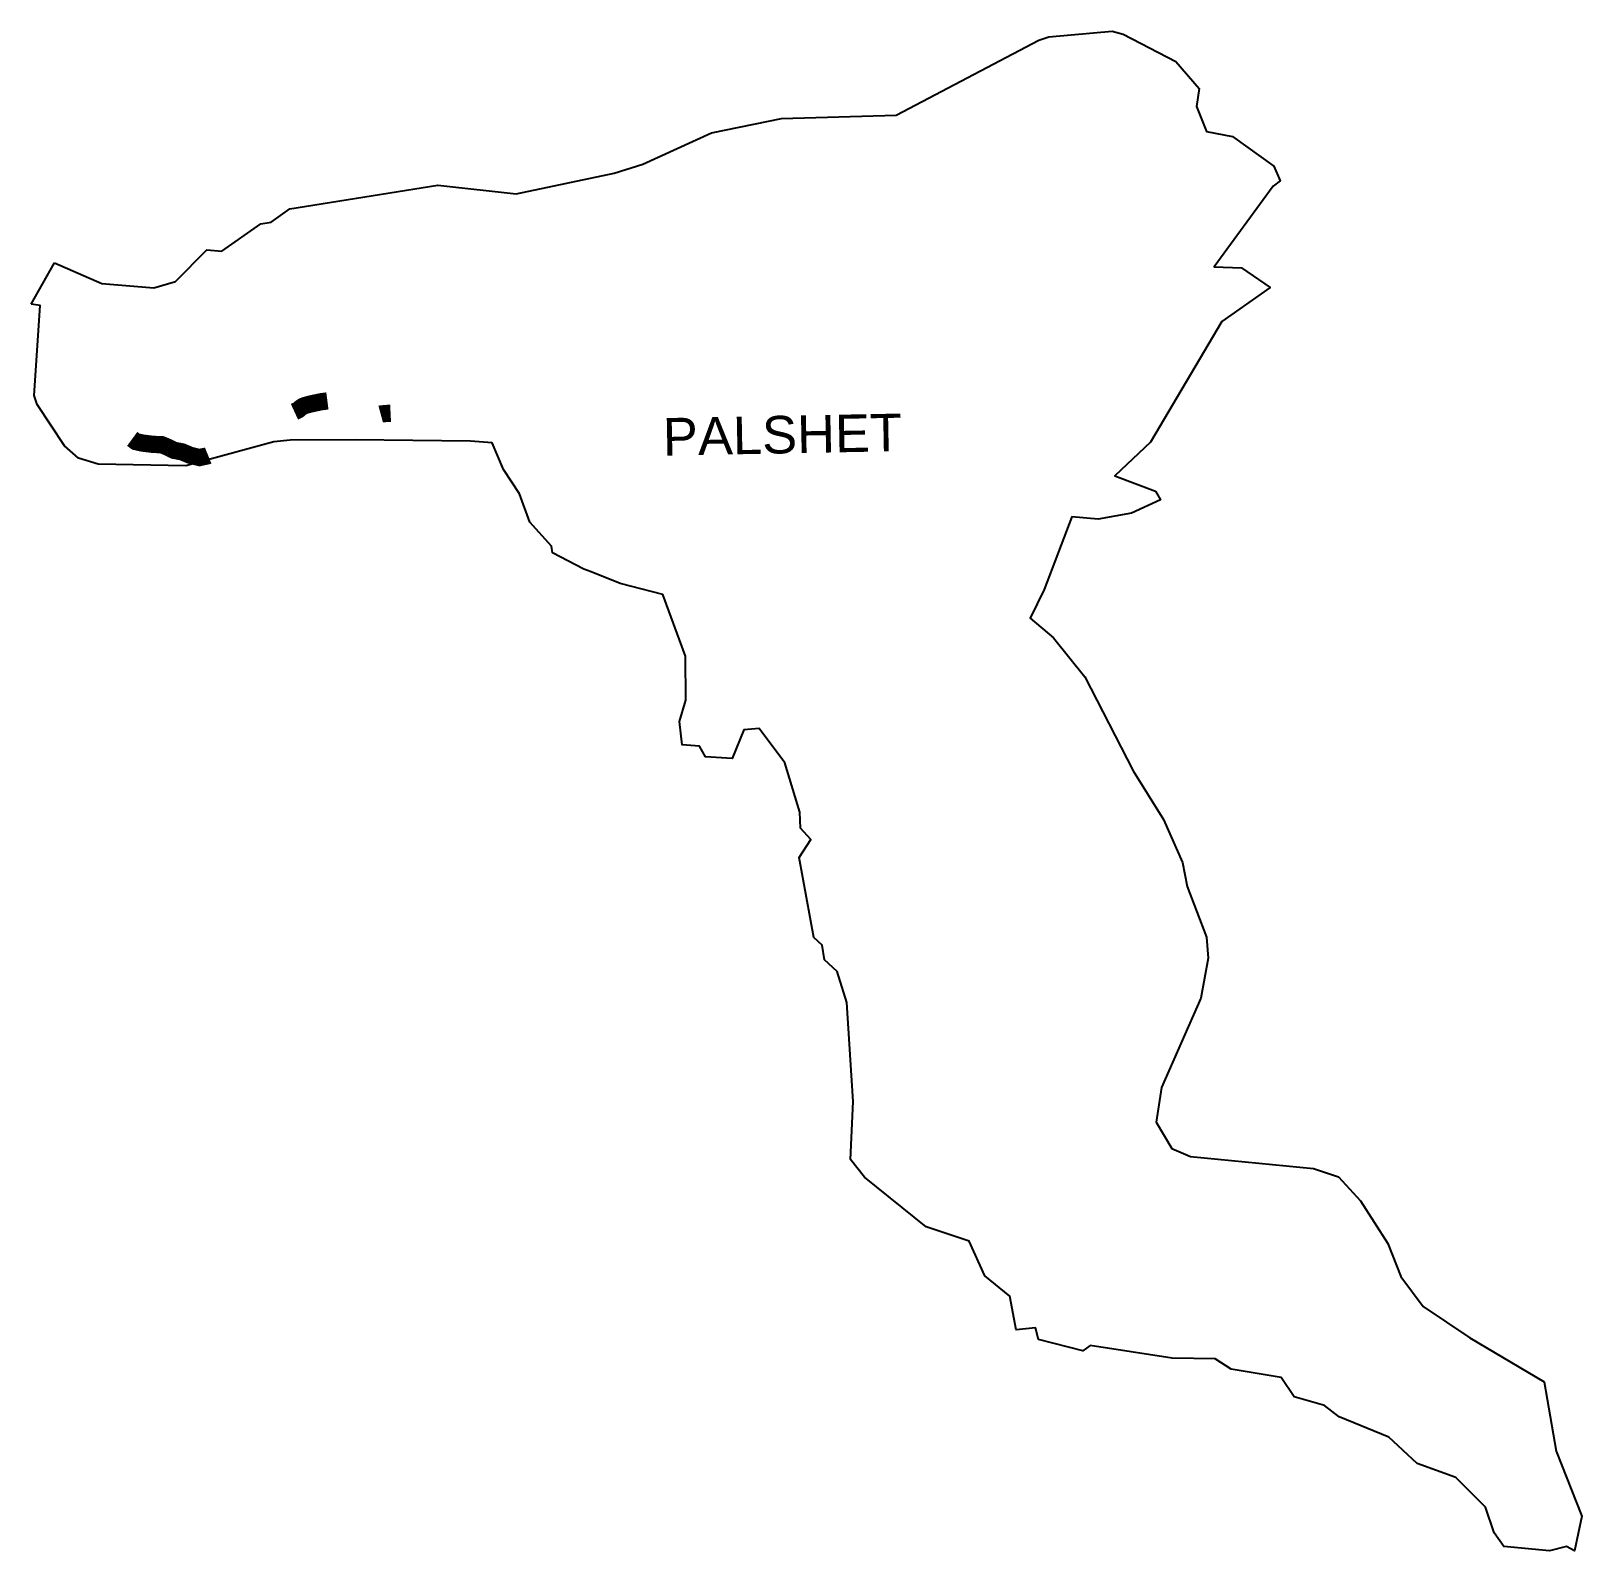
# Model space of a CAD drawing. Header units: metres. Extents: x 307199 to 311687, y 1926129 to 1930527.
import ezdxf

# ---------------------------------------------------------------- set-up
doc = ezdxf.new("R2010")
doc.units = ezdxf.units.M
doc.layers.add('ARTIFICIALLY PROTECTED', color=10, linetype='Continuous')
doc.layers.add('VILLAGE NAME', color=250, linetype='Continuous')
doc.styles.get("Standard").update_dxf_attribs({"font": 'simplex.shx'})

msp = doc.modelspace()

# ---------------------------------------------------------------- linework, layer by layer
at = {"color": 3, "flags": 128}
for points in [[(307266.6, 1929856.4), (307404, 1929796.4), (307553.8, 1929783.8), (307616.6, 1929802.8), (307707.1, 1929894), (307750.5, 1929890.6), (307863.9, 1929969.5), (307894.1, 1929973.9), (307948.1, 1930013), (308376.2, 1930081.5), (308602.7, 1930056.7), (308886, 1930115.8), (308969.5, 1930142.3), (309168, 1930232.9), (309370.4, 1930274.5), (309702.7, 1930283.6), (310115.4, 1930501.3), (310144.1, 1930510.3), (310327.8, 1930527.4), (310359.7, 1930518.2), (310511.3, 1930439), (310579.7, 1930360.7), (310571.7, 1930309.4), (310600.3, 1930237), (310675.6, 1930222.1), (310795.6, 1930135.9), (310813.9, 1930093.7), (310793.2, 1930078.3), (310622.3, 1929845.1), (310702.1, 1929842.1), (310784.3, 1929784.9), (310645.1, 1929687.3), (310438.3, 1929337.2), (310335.5, 1929240.4), (310452.7, 1929195.4), (310467.6, 1929171.1), (310383.8, 1929131.8), (310287.4, 1929114.9), (310210.9, 1929122), (310130.4, 1928911.5), (310090.3, 1928828.3), (310158.1, 1928771.5), (310248.5, 1928658.1), (310388.2, 1928386.3), (310475.8, 1928245.7), (310531.2, 1928121.6), (310544.6, 1928051.4), (310600.2, 1927905), (310605.5, 1927844.3), (310583.9, 1927729.1), (310469.9, 1927470.3), (310454.7, 1927369.9), (310500.1, 1927293.3), (310554, 1927270.6), (310910.5, 1927236.1), (310982.3, 1927211.7), (311045.9, 1927142.4), (311124.9, 1927018.6), (311162.7, 1926923.5), (311227.7, 1926836.5), (311362.8, 1926746.2), (311578, 1926618.7), (311611.9, 1926417.5), (311687.1, 1926229.3), (311665, 1926129), (311642, 1926142.1), (311593.1, 1926129.1), (311460.9, 1926141.5), (311433.4, 1926181.3), (311407.7, 1926255.4), (311322.2, 1926341.9), (311210.3, 1926382), (311128.2, 1926458.2), (310984.3, 1926517.6), (310942.2, 1926550.3), (310853.9, 1926574.8), (310816.5, 1926631.1), (310671.4, 1926654.7), (310625.4, 1926684.7), (310500.8, 1926687.1), (310263.8, 1926723.2), (310242.9, 1926708.5), (310114.3, 1926741.4), (310105.5, 1926775.1), (310049.8, 1926768.6), (310031.2, 1926866), (309959.1, 1926925.4), (309913.6, 1927025.3), (309788.8, 1927066.6), (309610.9, 1927210.4), (309570.7, 1927262), (309578.2, 1927429.7), (309559.8, 1927715.9), (309531.2, 1927805.6), (309494.5, 1927839.6), (309488.7, 1927882.3), (309463.8, 1927904.6), (309421.9, 1928135.9), (309455.3, 1928187.4), (309425.8, 1928220.3), (309424, 1928267.2), (309380.5, 1928409.9), (309305.5, 1928509.2), (309261.5, 1928505.3), (309227.4, 1928422.2), (309150.4, 1928427.2), (309132.9, 1928457.9), (309083.1, 1928462.1), (309075.2, 1928529.6), (309093.9, 1928591.5), (309092.8, 1928718.5), (309027.6, 1928897.3), (308903.8, 1928928.4), (308819.4, 1928962.1), (308798.1, 1928970.5), (308707.8, 1929017), (308704.9, 1929036.5), (308642.1, 1929106.6), (308612.6, 1929188.3), (308566.1, 1929258.6), (308532.9, 1929336), (308471, 1929340.1), (308136.3, 1929344.7), (307948.5, 1929343.8), (307901.1, 1929338.9), (307647.1, 1929269.4), (307393.1, 1929273.7), (307336.1, 1929291.5), (307296, 1929326.9), (307216.3, 1929446.9), (307207.7, 1929472.3), (307225.1, 1929733.6), (307198.7, 1929737.4)], [(307198.7, 1929737.4), (307266.6, 1929856.4)]]:
    msp.add_lwpolyline(points, dxfattribs=at)
at = {"layer": 'ARTIFICIALLY PROTECTED', "const_width": 50, "flags": 128}
for points in [[(307961, 1929425.6), (307968.8, 1929429.2), (307972.3, 1929431.1), (307977.9, 1929436), (307985, 1929441), (307992.3, 1929444), (308008, 1929448.1), (308037.5, 1929454.5), (308056.4, 1929456.9)], [(308210.6, 1929418.7), (308211.7, 1929419), (308223.3, 1929420.4), (308239.3, 1929421.2)]]:
    msp.add_lwpolyline(points, dxfattribs=at)
at = {"layer": 'ARTIFICIALLY PROTECTED', "flags": 128}
msp.add_lwpolyline([(307491.5, 1929347.1, 50, 50, 0), (307502.3, 1929339.2, 50, 50, 0), (307521.7, 1929335, 50, 50, 0), (307551.5, 1929331.3, 50, 50, 0), (307577, 1929330.2, 50, 50, 0), (307591.5, 1929324.3, 50, 50, 0), (307612, 1929314.1, 50, 50, 0), (307635.6, 1929309.7, 50, 50, 0), (307659.7, 1929299.6, 50, 50, 0), (307686.1, 1929293.1, 50, 50, 0), (307708.7, 1929298, 50, 50, 0), (307711.4, 1929299.1, 0, 0, 0)], format="xyseb", dxfattribs=at)

# ---------------------------------------------------------------- texts
at = {"layer": 'VILLAGE NAME', "insert": (309026.1, 1929407.2), "char_height": 108.748, "attachment_point": 1, "rotation": 1.1028}
msp.add_mtext_dynamic_manual_height_columns('{\\fArial|b0|i0|c0|p34;PALSHET}', width=1571.314, gutter_width=543.7, heights=[0], dxfattribs=at)

doc.saveas('drawing.dxf')
